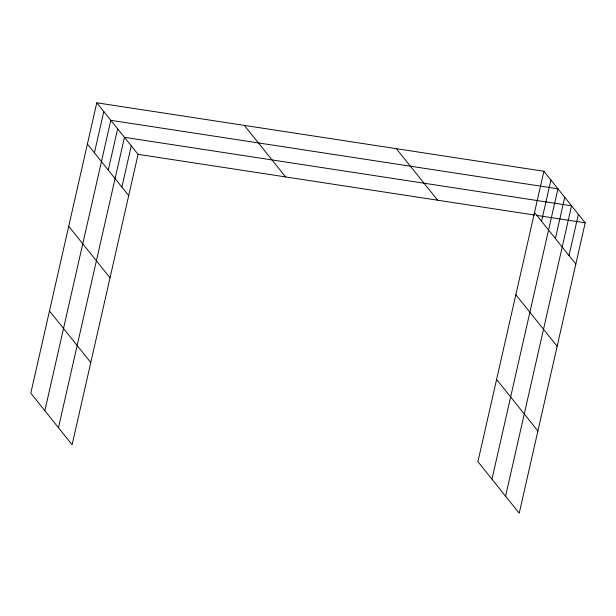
<?xml version="1.0" encoding="UTF-8"?>
<svg xmlns="http://www.w3.org/2000/svg" width="616" height="616" viewBox="0 0 616 616"><rect width="100%" height="100%" fill="white"/><g stroke="black" fill="none" stroke-linecap="round" stroke-linejoin="round"><path stroke-width="0.92" d="M96.774 102.795L30.8 393.185L72.111 444.729L138.084 154.339L96.774 102.795L543.889 171.271L585.2 222.815L519.226 513.205L477.916 461.661L543.889 171.271M94.425 152.814L103.796 111.558M44.845 410.71L110.818 120.32L557.934 188.796L491.961 479.186M108.262 170.078L117.641 128.829M58.482 427.72L124.455 137.329L571.563 205.806L505.59 496.196M121.899 187.087L131.27 145.838M541.541 221.283L550.912 180.034M555.378 238.554L564.749 197.297M569.015 255.563L578.385 214.306M138.084 154.339L534.48 215.046M536.328 215.331L585.2 222.815M534.519 212.52L575.829 264.064M515.838 294.733L557.149 346.277M396.342 148.672L437.653 200.215M496.588 379.441L537.907 430.984M244.321 125.394L285.632 176.938M87.403 144.052L128.713 195.595M68.722 226.265L110.033 277.808M49.48 310.972L90.791 362.516"/></g></svg>
